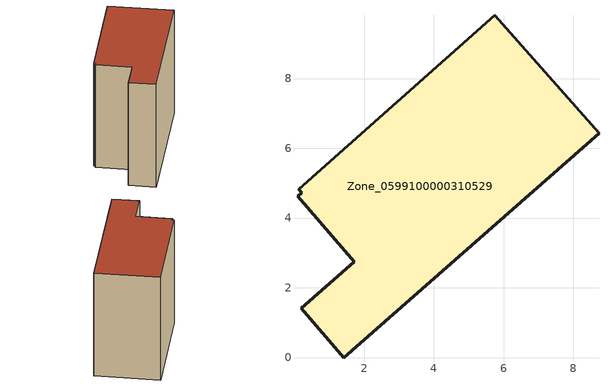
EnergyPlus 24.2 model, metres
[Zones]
Zone_0599100000310529
 floor ground (C_G): 5.75,9.81 8.73,6.43 1.42,0 0.19,1.41 1.71,2.75 0.09,4.62 0.21,4.73 0.12,4.83 z0
 wall outside (C_F): 0.19,1.41 1.42,0 8.73,6.43 5.75,9.81 0.12,4.83 0.21,4.73 0.09,4.62 1.71,2.75 0.19,1.41 z0:7.97
 roof outside (C_R): 0.12,4.83 0.21,4.73 0.09,4.62 1.71,2.75 0.19,1.41 1.42,0 8.73,6.43 5.75,9.81 z7.97
[BUILDING]
Pand.0599100000310529: North Axis=0; Terrain=City; Loads Convergence Tolerance Value=0.04; Temperature Convergence Tolerance Value=0.4; Solar Distribution=FullExterior; Maximum Number of Warmup Days=25; Minimum Number of Warmup Days=1
[Site:Location]
Rotterdam.The.Hague.AP_ZH_NLD Design_Conditions: Latitude=51.96; Longitude=4.45; Time Zone=1; Elevation=-4.5
[SITE:GROUNDTEMPERATURE:BUILDINGSURFACE]
18, 18, 18, 18, 18, 18, 18, 18, 18, 18, 18, 18
[MATERIAL] Thermal Absorptance=0.9; Solar Absorptance=0.7; Visible Absorptance=0.7
Name | Roughness | Thickness | Conductivity | Density | Specific Heat
G.TI.1946 | MediumSmooth | 0.15 | 1 | 540 | 1210
F.TI.1946 | Rough | 0.3 | 0.857143 | 1920 | 840
R.TI.1946 | MediumRough | 0.2 | 0.1 | 1500 | 1000
[CONSTRUCTION]
C_G: G.TI.1946
C_F: F.TI.1946
C_R: R.TI.1946
[ZONE]
Zone_0599100000310529: Type=1; Multiplier=1; Ceiling Height=Autocalculate; Volume=Autocalculate; Floor Area=autocalculate; Part of Total Floor Area=Yes
[ZONEINFILTRATION:DESIGNFLOWRATE]
Infil_Zone_0599100000310529: Zone or ZoneList or Space or SpaceList=Zone_0599100000310529; Schedule=AlwaysOn; Design Flow Rate Calculation Method=Flow/Area; Flow Rate per Floor Area=0.003; Constant Term Coefficient=1; Temperature Term Coefficient=0; Velocity Term Coefficient=0; Velocity Squared Term Coefficient=0
[HVACTEMPLATE:ZONE:IDEALLOADSAIRSYSTEM]
Zone_0599100000310529: Maximum Heating Supply Air Temperature=50; Minimum Cooling Supply Air Temperature=13; Maximum Heating Supply Air Humidity Ratio=0.0156; Minimum Cooling Supply Air Humidity Ratio=0.0077; Heating Limit=NoLimit; Cooling Limit=NoLimit; Dehumidification Control Type=ConstantSensibleHeatRatio; Cooling Sensible Heat Ratio=0.7; Dehumidification Setpoint=60; Humidification Control Type=None; Humidification Setpoint=30; Outdoor Air Method=None; Outdoor Air Flow Rate per Person=0.00944; Outdoor Air Flow Rate per Zone Floor Area=0; Outdoor Air Flow Rate per Zone=0; Demand Controlled Ventilation Type=None; Outdoor Air Economizer Type=NoEconomizer; Heat Recovery Type=None; Sensible Heat Recovery Effectiveness=0.7; Latent Heat Recovery Effectiveness=0.65
[ZONECONTROL:THERMOSTAT]
ThermostatControl_Zone_0599100000310529: Zone or ZoneList=Zone_0599100000310529; Control Type Schedule=DualSetpointControlType; Control 1=Thermostat_Zone_0599100000310529; Temperature Difference Between Cutout And Setpoint=0
[THERMOSTATSETPOINT:DUALSETPOINT]
Thermostat_Zone_0599100000310529: Heating Setpoint Temperature Schedule=HeatingSetpoint_Zone_0599100000310529; Cooling Setpoint Temperature Schedule=CoolingSetpoint_Zone_0599100000310529
[SCHEDULE:COMPACT]
HeatingSetpoint_Zone_0599100000310529: Through: 12/31, For: AllDays, Until: 24:00, 21
CoolingSetpoint_Zone_0599100000310529: Through: 12/31, For: AllDays, Until: 24:00, 24
DualSetpointControlType: Through: 12/31, For: AllDays, Until: 24:00, 4
AlwaysOn: Through: 12/31, For: AllDays, Until: 24:00, 1
